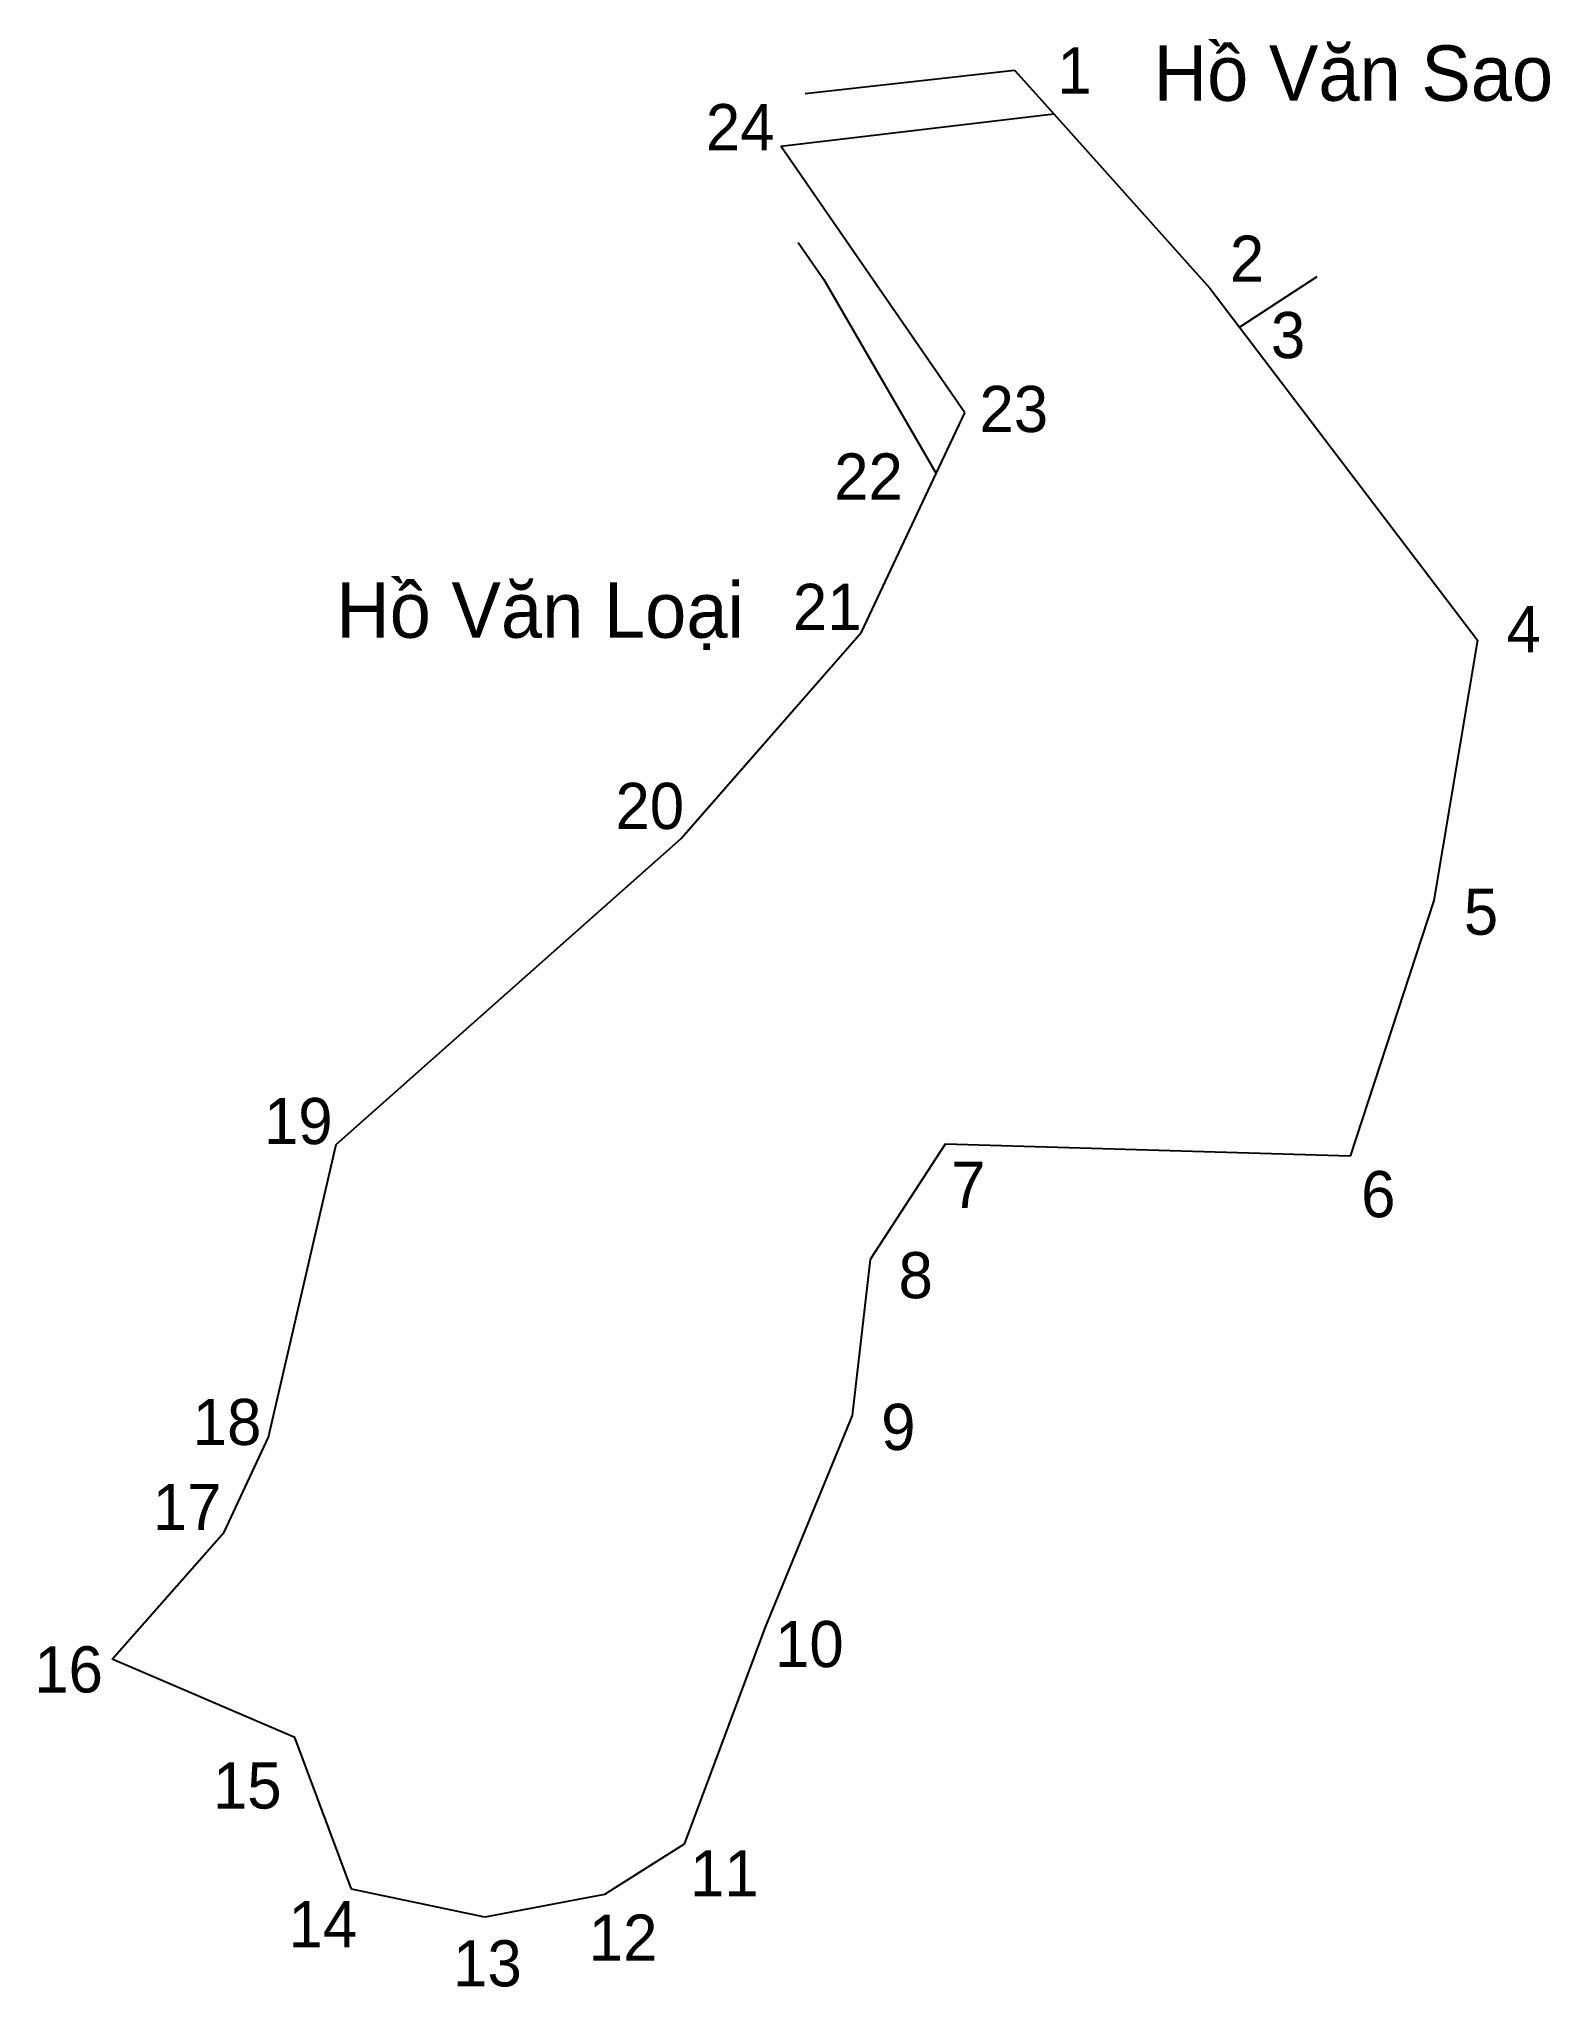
# Model space of a CAD drawing. Extents: x 546412 to 546573, y 1823616 to 1823824.
import ezdxf

# ---------------------------------------------------------------- set-up
doc = ezdxf.new("R2010")
doc.units = 0
for name, color, linetype in [('CanhThua', 7, 'Continuous'), ('RauThua', 7, 'Continuous'), ('SoHieuDinhThua', 7, 'Continuous'), ('TenChuLanCan', 7, 'Continuous')]:
    doc.layers.add(name, color=color, linetype=linetype)

msp = doc.modelspace()

# ---------------------------------------------------------------- linework, layer by layer
at = {"layer": 'CanhThua'}
for p, q in [((546491.19, 1823812.31), (546520.27, 1823815.77)), ((546520.27, 1823815.77), (546536.88, 1823797.19)), ((546510.77, 1823783.92), (546491.19, 1823812.31)), ((546536.88, 1823797.19), (546540.05, 1823793.03)), ((546540.05, 1823793.03), (546565.39, 1823759.69)), ((546507.72, 1823777.44), (546510.77, 1823783.92)), ((546499.77, 1823760.55), (546507.72, 1823777.44)), ((546480.56, 1823738.57), (546499.77, 1823760.55)), ((546565.39, 1823759.69), (546560.73, 1823731.95)), ((546443.84, 1823705.97), (546480.56, 1823738.57)), ((546560.73, 1823731.95), (546551.84, 1823704.72)), ((546436.63, 1823674.82), (546443.84, 1823705.97)), ((546508.7, 1823706.03), (546500.7, 1823693.72)), ((546551.84, 1823704.72), (546508.7, 1823706.03)), ((546500.7, 1823693.72), (546498.77, 1823677.13)), ((546498.77, 1823677.13), (546489.5, 1823654.56)), ((546431.88, 1823664.68), (546436.63, 1823674.82)), ((546419.96, 1823651.15), (546431.88, 1823664.68)), ((546489.5, 1823654.56), (546480.89, 1823631.45)), ((546439.43, 1823642.8), (546419.96, 1823651.15)), ((546445.47, 1823626.67), (546439.43, 1823642.8)), ((546480.89, 1823631.45), (546472.41, 1823626.08)), ((546459.67, 1823623.69), (546445.47, 1823626.67)), ((546472.41, 1823626.08), (546459.67, 1823623.69))]:
    msp.add_line(p, q, dxfattribs=at)
at = {"layer": 'RauThua'}
for p, q in [((546493.77, 1823817.93), (546516.07, 1823820.39)), ((546516.07, 1823820.39), (546520.27, 1823815.77)), ((546493.04, 1823802.05), (546495.78, 1823798.12)), ((546495.78, 1823798.12), (546507.72, 1823777.44)), ((546540.05, 1823793.03), (546548.31, 1823798.41)), ((546480.9, 1823738.96), (546499.77, 1823760.55))]:
    msp.add_line(p, q, dxfattribs=at)

# ---------------------------------------------------------------- texts
at = {"layer": 'SoHieuDinhThua'}
for s, height, p in [('1', 4.92, (546520.64, 1823817.91)), ('24', 4.918, (546483.2, 1823811.88)), ('2', 4.92, (546539.01, 1823797.86)), ('3', 4.92, (546543.38, 1823789.73)), ('23', 4.918, (546512.34, 1823781.86)), ('22', 4.918, (546496.87, 1823774.67)), ('21', 4.918, (546492.47, 1823760.78)), ('4', 4.92, (546568.47, 1823758.41)), ('20', 4.918, (546473.57, 1823739.58)), ('5', 4.92, (546563.93, 1823728.32)), ('19', 4.918, (546436.13, 1823706.02)), ('7', 4.92, (546509.32, 1823699.22)), ('6', 4.92, (546552.99, 1823698.23)), ('8', 4.92, (546503.72, 1823689.6)), ('18', 4.918, (546428.55, 1823673.97)), ('9', 4.92, (546501.87, 1823673.44)), ('17', 4.918, (546424.3, 1823664.91)), ('10', 4.918, (546490.57, 1823650.31)), ('16', 4.918, (546411.67, 1823647.61)), ('15', 4.918, (546430.7, 1823635.25)), ('11', 4.918, (546481.52, 1823625.89)), ('14', 4.918, (546438.75, 1823620.48)), ('12', 4.918, (546470.73, 1823619.04)), ('13', 4.918, (546456.28, 1823616.31))]:
    msp.add_text(s, height=height, dxfattribs=at).set_placement(p)
at = {"layer": 'TenChuLanCan'}
for s, height, p in [('Hồ Văn Sao', 5.901, (546530.89, 1823817.14)), ('Hồ Văn Loại', 5.9012, (546443.83, 1823759.95))]:
    msp.add_text(s, height=height, dxfattribs=at).set_placement(p)

doc.saveas('drawing.dxf')
